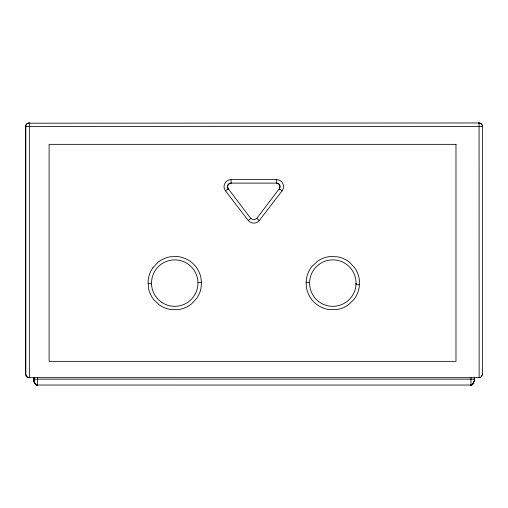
<?xml version="1.0" encoding="UTF-8"?>
<svg xmlns="http://www.w3.org/2000/svg" width="508" height="508" viewBox="0 0 508 508"><rect width="100%" height="100%" fill="white"/><g stroke="black" fill="none" stroke-linecap="round" stroke-linejoin="round"><path stroke-width="0.76" d="M231.076 179.597L228.816 179.965A7.239 7.239 0 0 0 225.501 182.353L224.422 184.366A7.22 7.22 0 0 0 224.422 188.893L225.508 190.906L248.215 220.459L250.99 218.319A3.486 3.486 0 0 0 256.553 218.307L259.359 220.459L282.067 190.906L283.153 188.893A7.22 7.22 0 0 0 283.153 184.366L282.08 182.353A7.239 7.239 0 0 0 278.752 179.965L276.498 179.597L231.076 179.597L231.07 183.115A3.473 3.473 0 0 0 228.308 188.747L228.009 188.36A3.493 3.493 0 0 1 231.07 183.115L231.07 182.975M276.498 179.597L276.492 183.115A3.473 3.473 0 0 1 279.254 188.747L279.584 189.008M481.914 125.171A3.512 3.512 0 0 0 478.644 122.949L479.088 122.961A3.512 3.512 0 0 1 482.6 126.479L482.6 374.218L481.635 376.606L479.273 377.692L480.428 377.19M28.912 123.196L479.088 122.961L479.088 123.311M37.008 384.81L37.452 385.051L37.459 377.692M470.548 384.81L470.992 385.051L470.999 377.692M276.492 182.975L276.492 183.096A3.493 3.493 0 0 1 279.521 188.341M306.102 282.277L306.451 287.503A27.076 27.076 0 0 0 311.633 299.428A25.698 25.698 0 0 0 314.249 302.355L316.224 304.076A27.292 27.292 0 0 0 328.079 309.423L335.909 309.67A27.286 27.286 0 0 0 348.075 305.067L353.714 299.796A27.229 27.229 0 0 0 359.264 287.071L359.378 280.029A27.273 27.273 0 0 0 354.781 267.862L349.421 262.147A27.286 27.286 0 0 0 337.56 256.8L329.736 256.553A27.292 27.292 0 0 0 317.576 261.156L311.855 266.516A27.134 27.134 0 0 0 306.775 277.082L306.102 282.277L309.607 282.385M152.857 267.767L158.153 262.147A27.286 27.286 0 0 1 170.015 256.8L177.838 256.553A27.292 27.292 0 0 1 189.998 261.156L192.088 262.744A25.698 25.698 0 0 1 194.881 265.506A27.076 27.076 0 0 1 200.793 277.089L201.473 282.277L201.124 287.503A27.134 27.134 0 0 1 196.71 298.367L191.345 304.076A27.292 27.292 0 0 1 179.495 309.423L171.666 309.67A27.286 27.286 0 0 1 159.499 305.067L153.791 299.714A27.273 27.273 0 0 1 148.444 287.852L148.114 280.816A27.229 27.229 0 0 1 152.864 267.773M37.452 385.051C33.992 385.185 32.88 379.673 33.909 377.685M470.992 385.051L37.008 385.039M276.492 183.115L231.07 183.115M474.199 380.232C474.605 372.174 475.19 386.88 470.548 385.039M473.977 381.324L472.973 383.73L471.183 384.937M474.008 381.324L473.659 382.378M482.009 375.171L481.832 375.641M473.24 382.861L473.45 382.372M279.552 188.36L256.756 218.465M472.999 383.311L471.824 384.626M472.942 383.724L473.208 383.318M250.8 218.465L228.282 188.766L225.508 190.906M227.825 189.116L228.27 188.773M470.859 385.013L471.418 384.943M151.149 284.372L151.549 284.353L151.517 283.324M197.968 282.385L201.473 282.277M151.46 283.324L148.006 283.356M33.776 377.685L33.776 379.159L474.199 379.159M26.092 126.479L25.4 126.46L25.4 374.199L25.883 375.952L27.191 377.228L28.905 377.679L479.127 377.692L478.638 377.679L479.139 377.647L479.088 123.571M33.541 377.679L34.042 377.692M33.985 377.692L34.55 382.384L36.493 384.823M33.744 379.159L33.788 379.686M29.362 377.692L26.873 376.663L25.845 374.25L25.845 126.479A3.512 3.512 0 0 1 29.356 122.961L29.362 377.692L28.899 377.666M356.432 283.331C354.679 284.016 357.988 285.585 359.531 284.543M482.155 126.46L482.6 126.479L25.413 126.46A3.512 3.512 0 0 1 28.912 122.949L29.356 122.961M482.155 374.167L482.6 374.18M25.4 374.167L25.845 374.18M36.582 384.943L37.141 385.026M36.817 384.95L35.027 383.724L33.992 381.324M279.279 188.766L282.067 190.906M34.792 383.318L35.058 383.73M34.341 382.378L33.757 379.686M33.833 380.232L33.909 380.778M259.328 220.434A6.972 6.972 0 0 1 248.241 220.44M356.032 283.807L356.032 283.839A23.222 23.222 0 0 1 320.58 302.844A23.222 23.222 0 0 1 321.85 262.642A23.222 23.222 0 0 1 356.032 283.839L356.038 283.839M33.553 379.152L34.042 379.165L33.553 379.152M455.987 144.348L49.111 144.348L49.111 361.347L455.987 361.347L455.987 144.348M161.963 302.501A23.222 23.222 0 0 0 197.923 284.474A23.222 23.222 0 0 0 164.332 262.35A23.222 23.222 0 0 0 161.963 302.501"/></g></svg>
